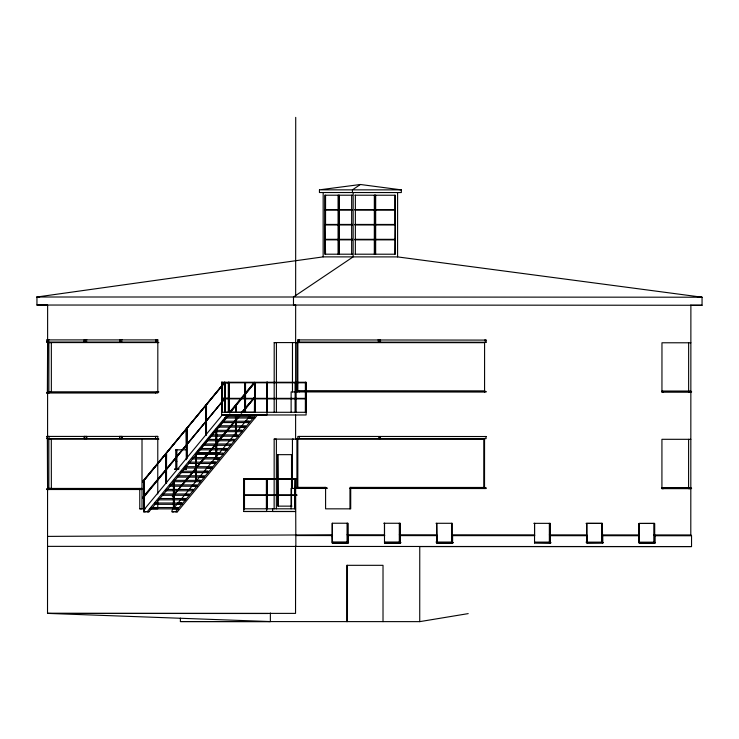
<?xml version="1.0" encoding="UTF-8"?>
<svg xmlns="http://www.w3.org/2000/svg" width="739" height="739" viewBox="0 0 739 739"><rect width="100%" height="100%" fill="white"/><g stroke="black" fill="none" stroke-linecap="round" stroke-linejoin="round"><path stroke-width="1.11" d="M47.287 305.05L36.95 305.041L36.95 297.004L323.146 256.876L397.591 256.904L702.05 297.217L702.05 305.262L690.512 305.262M49.07 488.442L49.07 489.514L46.843 489.514L46.843 488.978L49.07 488.442L141.999 488.442L137.556 488.978L46.843 488.978M46.862 438.569L46.862 436.426L157.786 436.426L157.786 438.569L46.862 438.569L49.088 438.569L49.088 436.426L46.862 436.426M46.88 392.991L46.88 392.455L49.097 391.919L49.097 392.991L46.88 392.991L157.804 392.991L157.823 342.582M46.899 342.046L46.899 339.903L157.823 339.903L157.823 342.046L46.899 342.046L49.116 342.046M47.564 488.442L47.361 439.114L158.885 439.114M47.619 342.582L47.379 391.919L158.885 391.919M47.629 305.05L47.518 613.388L270.363 621.564L270.363 612.982M47.388 488.442L48.848 488.442L48.857 439.114L51.305 439.114L51.351 488.442M51.351 391.919L51.342 342.582L48.894 342.582L48.876 391.919L51.324 391.919M84.643 438.569L84.643 436.426M84.68 342.046L84.68 339.903M86.269 438.569L86.269 436.426M119.875 438.569L119.875 436.426M119.912 342.046L119.912 339.903M121.806 438.569L121.806 436.426M137.556 489.514L137.556 488.978M142.017 439.114L141.99 508.82L139.773 508.82L139.773 488.442M145.398 511.794L143.615 511.794L143.625 480.71L144.373 480.71L144.364 510.206L143.615 510.206L221.949 415.383M143.92 510.206L143.929 480.71M144.059 509.069L144.068 480.71M155.578 392.991L155.578 392.455L157.804 391.919M157.758 507.675L157.767 500.82M157.767 493.966L157.786 439.114M165.785 453.894L165.776 483.389L166.515 483.389L166.524 453.894L165.785 453.894L166.072 483.389M166.22 483.389L166.524 453.894M170.146 486.216L170.146 484.886L196.814 484.895L196.814 486.225L193.064 486.225M173.85 511.804L172.067 511.804L172.067 510.224L251.14 414.505M173.406 507.979L173.416 481.034M173.702 507.952L173.711 481.865M173.85 507.952L173.859 481.865M174.145 507.952L174.155 481.865M186.33 449.839L175.771 449.839L175.771 469.404L174.653 469.404L175.771 468.6L178.977 468.6M174.275 508.875L178.025 508.875L178.025 507.545L151.356 507.536M468.203 613.619L419.734 621.638L180.399 621.564L180.399 618.118M181.776 503.01L178.025 503.01L178.025 504.34L181.776 504.34L181.776 503.01L155.107 502.991M185.138 468.027L185.147 466.697L211.816 466.715L211.816 468.046L208.065 468.046L208.065 466.715M185.563 498.539L181.822 498.539L181.822 499.86L185.563 499.86L185.563 498.539L158.894 498.52M184.159 469.404L186.265 469.404L186.265 465.505M186.265 459.769L186.237 429.137L186.671 458.623M186.671 457.496L186.976 429.137L186.967 458.623M188.888 463.482L188.888 462.152M185.572 495.315L189.313 495.315L189.313 493.994L162.645 493.975M192.639 458.937L192.639 457.607M166.395 489.43L193.064 489.449L193.064 490.77L165.979 490.761M195.558 481.135L195.567 453.912M196.001 481.135L195.872 453.912M196.306 481.135L196.315 453.912M196.389 454.393L196.389 453.062L223.067 453.081L223.067 454.402L195.974 454.393M173.896 480.341L200.565 480.35L200.565 481.68L173.48 481.671M200.565 477.135L204.315 477.135L204.315 475.805L177.646 475.796M204.315 472.591L204.315 471.26L208.065 471.26L208.065 472.591L180.981 472.572M205.728 405.535L205.719 435.031L206.467 435.031L206.477 405.535L205.728 405.535L206.015 435.031M206.163 433.895L206.477 405.535M190.006 462.152L215.566 462.171L215.566 463.492L188.482 463.482M216.01 457.506L216.019 431.419M216.315 457.506L216.324 429.147M216.453 456.379L216.462 429.147M216.758 457.506L216.767 429.147L216.019 429.147M215.566 458.947L219.317 458.947L219.317 457.626L193.757 457.607M221.654 414.958L221.663 382.248L306.122 382.266L306.112 414.976L221.654 414.958L266.991 414.958L267.001 382.248M221.765 398.866L221.765 398.33M221.774 382.784L221.774 382.248M221.959 412.279L221.968 382.248M222.097 412.279L222.116 382.248M222.402 412.279L222.411 382.784M224.915 412.279L224.924 382.784M225.062 412.279L224.905 382.248M225.358 412.279L225.367 382.784M223.067 449.857L226.818 449.857L226.818 448.527L200.14 448.518M228.323 412.279L228.333 382.784M228.628 412.279L228.674 382.248M228.767 412.279L228.776 382.248M229.072 412.279L229.118 382.248M230.568 440.767L230.568 439.437L234.318 439.437L234.318 440.767L207.225 440.749M235.51 433.913L235.51 414.625M235.51 412.362L235.815 405.554L235.815 412.362M235.806 433.913L235.815 414.625M235.953 433.913L235.953 414.625M235.953 412.362L236.258 405.554L236.258 412.362M236.249 433.913L236.258 414.625M234.318 436.222L238.069 436.222L238.069 434.892L211.391 434.874M215.141 430.329L241.819 430.347L241.819 431.678L214.726 431.659M272.645 508.82L272.645 511.499L295.582 511.499L243.741 511.49L243.759 478.78L296.93 478.789M244.046 508.811L244.055 479.315M244.193 508.811L244.203 478.78M244.489 508.811L244.498 479.315L243.759 479.315L267.139 479.315L267.13 508.811M244.766 412.279L244.775 382.784L245.524 382.784L245.514 412.279M245.062 412.279L245.08 382.784M245.209 412.279L245.219 382.784M241.819 427.124L245.57 427.124L245.57 425.803L218.892 425.784M222.642 421.239L249.32 421.258L249.32 422.579L222.227 422.569M254.401 412.297L254.687 382.359L254.844 412.297L224.619 412.279L224.462 382.248M254.706 412.297L254.715 382.802M255.149 412.297L255.158 382.802L254.41 382.802L229.543 412.898M266.382 508.811L266.4 478.78M266.687 412.279L266.705 382.248M266.696 478.78L266.687 511.49L243.741 511.49M266.834 508.811L266.844 478.78M267.139 412.279L267.148 382.784M267.269 398.866L267.269 398.33M267.278 382.784L267.278 382.248M267.435 412.279L267.444 382.248M274.141 508.82L274.169 439.114L296.939 439.114L296.921 488.442M274.178 412.297L274.206 342.582L295.849 342.582M276.368 508.82L276.386 439.114L274.169 439.114M276.395 412.297L276.423 342.582L274.206 342.582M291.97 454.661L277.79 454.661L277.772 506.141L291.951 506.141M278.215 506.141L277.79 454.661M291.083 508.82L291.092 488.442L327.1 488.461L325.594 487.389L297.06 487.37M291.12 412.297L291.129 391.919L486.068 392.021L484.572 390.949L297.845 390.848L299.35 391.384L486.068 391.485M291.508 506.141L291.526 454.661M292.422 488.442L292.441 439.114L293.337 439.114M292.459 391.919L292.478 342.582L293.365 342.582M294.833 508.82L295.147 479.325L295.138 508.82M295.175 412.297L295.184 382.266M295.286 508.82L295.591 479.325L295.868 546.361M295.471 412.297L295.48 382.802M295.572 546.361L295.545 613.388L47.518 613.388L268.146 613.518M295.618 414.976L295.609 439.114L484.553 439.206L484.535 488.544M295.618 412.297L295.655 305.05L36.95 305.041M295.655 295.831L295.72 117.362M295.914 412.297L295.923 382.802M296.625 479.325L296.625 478.789M296.958 391.919L296.976 342.582M297.817 488.442L297.826 439.114L297.078 439.114M297.845 391.919L297.863 342.582M297.863 342.046L297.863 339.903L299.369 339.903L299.369 342.046L297.863 342.046L486.086 342.249L486.086 340.097L297.863 339.903M299.313 488.442L297.817 487.37M299.332 438.578L299.332 436.426M299.35 391.919L299.35 391.384M305.364 412.297L305.383 382.802M305.669 412.297L305.678 382.266M305.817 412.297L305.826 382.266M319.451 189.849L319.442 192.528L401.332 192.556L401.332 189.868L360.392 184.491L319.451 189.849L401.332 189.868M323.146 256.876L323.165 192.528M324.846 488.461L324.846 487.389M325.539 254.198L325.105 224.434L338.296 224.434M325.548 224.434L325.557 195.207M325.594 487.389L325.594 508.838L350.711 508.848L350.72 487.398L352.217 487.934L486.031 488.008L486.031 488.544L349.972 488.47M332.264 523.23L332.264 542.805L348.568 542.805L347.82 542.001L347.82 523.23L332.264 523.23L332.254 543.128L348.115 543.137L348.124 535.581L347.071 534.768M332.559 543.128L332.264 534.768L47.545 536.394M338.065 254.198L338.083 195.207M338.665 254.198L338.684 195.207M339.33 254.198L339.34 224.97M339.34 224.434L339.349 195.207M347.82 542.093L347.829 523.24M349.963 508.848L349.972 487.398L484.535 487.472L486.031 488.008M351.635 254.198L351.653 195.207M352.087 239.852L352.087 239.316M352.087 224.97L352.087 224.434M352.097 210.088L352.097 209.553M352.217 488.47L352.217 487.934M352.429 192.528L352.429 189.849L360.392 184.491M353.159 192.528L353.131 256.876L293.485 297.004L36.95 297.004L39.25 297.004M355.357 254.198L355.376 195.207M374.313 254.207L374.331 224.979M374.331 224.444L374.34 195.216M374.765 254.207L374.784 195.216M375.209 254.207L375.218 224.979L395.079 224.989L395.079 224.453L375.218 224.444L375.227 195.216M375.514 239.861L375.514 239.325M375.514 224.979L375.514 224.444M375.523 210.098L375.523 209.562M375.652 254.207L375.68 195.216M378.968 438.615L378.968 436.472M378.996 342.139L379.005 339.986M379.356 438.615L379.356 436.472M379.384 342.129L379.393 339.986M380.465 438.615L380.465 436.472M384.492 543.156L384.492 523.258L384.492 534.796L347.82 534.768M394.765 254.216L395.079 224.989M394.774 224.453L394.792 195.235M397.591 256.904L397.61 192.546M400.058 543.165L400.058 523.267L383.744 523.258M399.309 534.796L400.362 535.609L400.353 543.165L384.797 543.156M419.734 621.638L419.761 546.564L691.538 546.564L691.538 535.757L690.799 534.953L690.882 305.253M435.982 542.056L452.296 542.056L453.044 542.86L436.731 542.86L436.731 523.286L437.026 543.183L436.731 534.824L400.058 534.796M452.286 543.193L452.296 534.824L534.546 534.87L534.537 543.082M451.547 534.824L452.591 535.636L452.591 543.193L437.026 543.183M483.786 487.472L483.805 439.206M484.572 392.021L484.59 342.684L295.646 342.582M486.05 436.527L486.05 438.67L297.826 438.578L297.835 436.426L486.05 436.527L484.553 436.527M533.789 523.341L550.102 523.351L550.398 543.091L550.398 535.683L549.354 534.879M586.027 542.14L602.34 542.14L603.089 542.943L586.775 542.943L586.775 523.369L602.34 523.406L602.636 542.842L602.636 535.71L601.592 534.907M586.784 523.397L586.775 542.842L603.089 542.675M587.08 542.842L586.775 534.897L550.102 534.879M653.83 534.934L654.874 535.738L654.874 542.712L639.013 542.703L639.023 523.452L654.578 523.397L654.578 542.971M654.569 542.712L654.578 523.461L639.023 523.452L639.013 542.703M690.087 488.128L663.419 488.109L661.922 487.592L688.591 487.601L690.087 488.655L661.922 488.636L661.932 439.299L690.836 439.317M690.124 391.568L663.456 391.559L661.95 391.033L688.628 391.042L690.124 392.095L661.95 392.076L661.968 342.776L690.863 342.794M663.419 488.109L663.419 488.636L661.922 488.636M663.456 391.559L663.456 392.076L661.95 392.076M688.609 439.317L688.591 488.655L690.087 488.655M688.646 342.794L688.628 391.042L690.845 391.051M691.538 488.655L691.538 488.119M691.575 392.132L691.575 391.596M142.535 481.486L224.905 382.34L142.701 481.93L224.176 383.227M142.701 481.93L224.462 382.34M142.525 497.578L224.896 398.432L143.144 498.021L142.525 497.578L143.144 498.021M142.701 498.021L224.619 398.875L224.453 398.339M227.104 415.078L147.153 511.794L148.927 511.794L228.878 415.078M229.376 412.454L254.244 382.359M229.82 412.454L253.957 383.245M197.359 451.852L198.819 450.079M197.803 451.852L199.262 450.079M201.461 447.428L202.92 445.654M205.119 443.003L206.578 441.229M208.777 438.569L210.236 436.804M212.435 434.144L213.894 432.38M216.093 429.719L217.552 427.946M219.751 425.294L221.94 422.634M223.409 420.87L225.598 418.209M227.058 416.445L228.527 414.671M229.986 412.898L254.853 382.802M240.221 415.253L172.483 496.7L239.612 414.81M241.071 413.036L254.687 397.102L241.976 412.602M174.958 493.597L239.325 415.697M241.514 413.036L254.687 397.102M172.483 496.7L239.778 415.253M242.42 412.602L254.124 398.432M172.067 511.804L177.388 511.804L257.338 415.096M255.555 415.096L175.605 511.804L177.388 511.804M186.265 468.6L185.147 469.404L186.265 469.404M688.591 487.601L690.817 487.583M352.54 195.207L324.67 195.207L324.643 254.198L352.521 254.198M354.775 195.207L395.393 195.235L395.365 254.216L354.757 254.198M338.296 209.553L325.105 209.553L325.105 210.088L338.296 210.088M352.54 209.553L338.896 209.553L338.896 210.088L352.54 210.088M354.775 209.553L374.636 209.562L374.636 210.098L354.775 210.088M375.218 209.562L395.088 209.571L395.079 210.107L375.218 210.098M352.531 224.434L338.896 224.434L338.896 224.97L352.531 224.97M354.766 224.434L374.627 224.444L374.627 224.979L354.766 224.97M325.105 224.97L338.296 224.97M338.286 239.316L325.095 239.316L325.095 239.852L338.286 239.852M352.531 239.316L338.887 239.316L338.887 239.852L352.531 239.852M354.757 239.316L374.627 239.325L374.618 239.861L354.757 239.852M375.209 239.325L395.069 239.334L395.069 239.87L375.209 239.861M697.44 297.217L702.05 297.217L293.485 297.004L293.485 305.041L702.05 305.262M377.888 339.986L380.502 339.986L380.502 342.139L377.888 342.129M46.899 339.903L49.116 339.903M86.906 339.903L84.08 339.903L84.08 342.046L86.906 342.046M122.138 339.903L119.616 339.903L119.616 342.046L122.138 342.046M157.823 339.903L155.596 339.903L155.596 342.046L157.823 342.046M484.59 340.097L486.086 340.097M484.59 342.249L486.086 342.249M47.398 342.582L158.903 342.582M267.444 382.784L221.663 382.784L229.118 382.784M266.705 382.784L306.122 382.802M688.628 392.095L690.124 392.095M46.88 392.455L155.578 392.455M267.444 398.33L221.663 398.33L229.118 398.339M266.696 398.33L306.122 398.358M221.663 398.866L306.122 398.894M235.519 405.554L236.258 405.554M221.654 412.279L306.112 412.297M226.393 416.694L253.071 416.704L253.071 418.034L249.32 418.034M224.61 418.015L254.844 418.034M245.57 421.258L249.32 421.258M218.476 427.114L245.57 427.124M186.237 429.137L186.976 429.137M238.069 430.347L241.819 430.347M210.975 436.204L238.069 436.222M157.786 436.426L155.559 436.426L155.559 438.569L157.786 438.569M207.641 439.428L234.318 439.437M203.89 443.973L230.568 443.982L230.568 445.312L202.366 445.303M223.067 448.527L226.818 448.527M175.771 449.839L176.889 449.839L176.88 468.6L175.771 468.6M198.615 449.848L226.818 449.857M198.2 453.062L219.317 453.081M192.232 458.937L219.317 458.947M175.771 461.367L176.88 461.367M211.816 462.171L215.566 462.171M184.732 468.027L211.816 468.046M184.159 468.6L186.32 468.6M174.653 469.136L178.856 469.136M174.653 469.404L177.868 469.404M181.397 471.251L208.065 471.26M177.231 477.117L204.315 477.135M266.4 479.315L296.93 479.325M196.814 480.35L200.565 480.35M169.73 486.216L196.814 486.225M299.313 487.906L327.1 487.925M48.848 488.442L51.287 488.442M189.323 489.449L193.064 489.449M46.843 489.514L141.999 489.514M266.834 494.862L244.193 494.862M266.391 494.862L296.921 494.881L296.921 495.416L243.75 495.398M162.229 495.306L189.313 495.315M172.316 496.248L172.926 496.7M158.479 499.85L185.563 499.86M154.691 504.321L181.776 504.34M139.773 508.82L145.389 508.82M149.888 508.82L157.758 508.82M243.741 508.811L295.582 508.82M150.941 508.866L178.025 508.875M143.615 511.794L148.927 511.794M435.982 523.286L452.296 523.295L452.296 542.86M586.027 523.369L602.34 523.369L602.34 542.943M602.34 534.907L639.013 534.925M654.578 534.934L690.799 534.953L691.538 535.757L654.874 535.738M295.868 535.553L332.559 535.572M348.124 535.581L384.797 535.599M400.362 535.609L437.035 535.627M452.591 535.636L534.842 535.673M550.398 535.683L587.08 535.701M602.636 535.71L639.318 535.729M347.82 542.001L332.264 542.001L333.012 542.537L348.568 542.537M639.013 542.167L654.578 542.167L655.327 542.971L639.013 542.971L639.013 542.167L639.762 542.703L655.327 542.703M400.806 542.565L400.058 542.029L384.492 542.029L385.25 542.565L400.806 542.832L384.492 542.832M436.731 542.056L437.488 542.592L453.044 542.592M550.851 542.648L550.102 542.112L534.546 542.112L535.295 542.648L550.851 542.916L534.546 542.916M47.545 546.361L691.538 546.564M180.399 621.564L270.363 621.564M586.775 542.14L587.533 542.943M224.896 398.339L225.062 398.875M653.83 523.397L653.83 542.167M601.592 523.369L601.592 542.14M550.102 523.341L550.102 542.916M549.354 523.341L549.354 542.112M451.547 523.286L451.547 542.056M400.058 523.258L400.058 542.832M399.309 523.258L399.309 542.029M383.014 621.619L383.014 565.317L346.702 565.317L346.702 621.619M347.45 565.317L347.45 621.619M347.071 523.23L347.071 542.001M84.043 436.426L84.043 438.569L86.869 438.569L86.869 436.426L84.043 436.426M119.579 436.426L119.579 438.569L122.101 438.569L122.101 436.426L119.579 436.426M534.546 523.341L534.546 534.87L534.546 523.341"/></g></svg>
